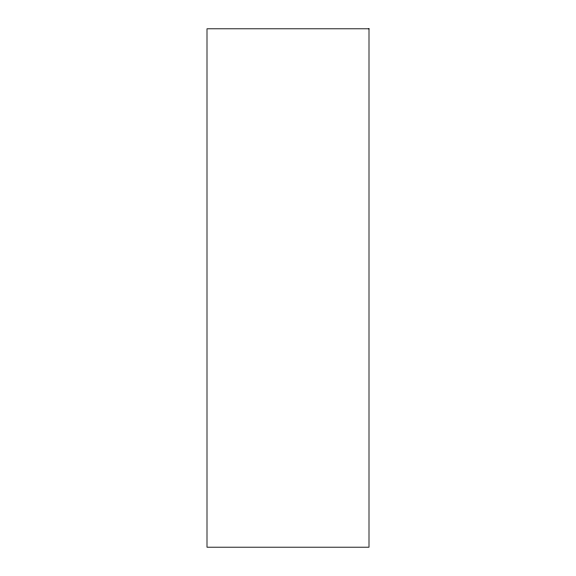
<?xml version="1.0" encoding="UTF-8"?>
<svg xmlns="http://www.w3.org/2000/svg" width="576" height="576" viewBox="0 0 576 576"><rect width="100%" height="100%" fill="white"/><g stroke="black" fill="none" stroke-linecap="round" stroke-linejoin="round"><path stroke-width="0.86" d="M369 28.8L207 28.8L207 547.2L369 547.2L369 28.8"/></g></svg>
